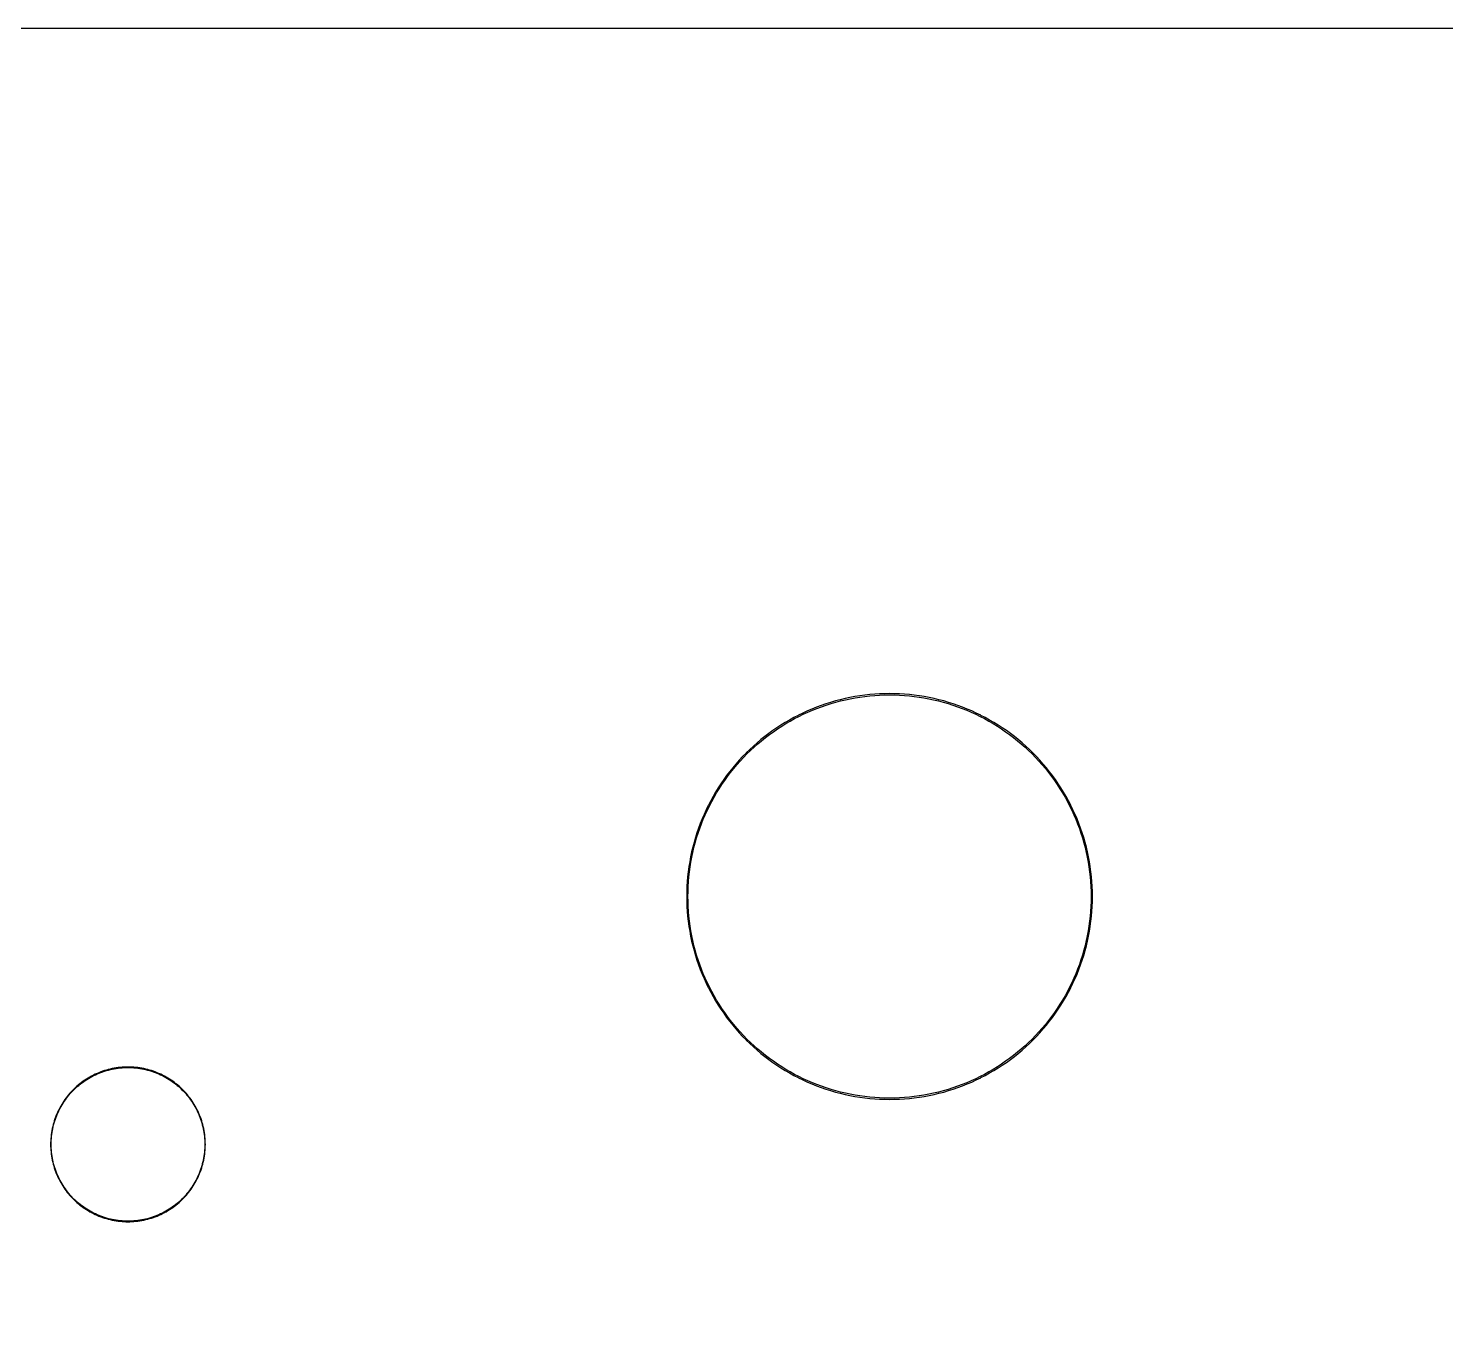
# Model space of a CAD drawing. Extents: x 2 to 124, y 0 to 129.
# Drawn here: x 67.88 to 95.91, y 103.06 to 128.82 of the extents above; entities that cross this region are included whole.
import ezdxf

# ---------------------------------------------------------------- set-up
doc = ezdxf.new("R2010")
doc.units = 0

msp = doc.modelspace()

# ---------------------------------------------------------------- linework, layer by layer
at = {"color": 5, "true_color": 0x0000ff}
msp.add_polyline3d([(123.94209, 0.3175, 0), (123.94209, 128.81762, 0), (2.36219, 128.81762, 0), (2.36219, 0.3175, 0), (123.94209, 0.3175, 0)], close=True, dxfattribs=at)
at = {"color": 34, "true_color": 0x008000}
for points in [[(2.3622, 0.3175, 0), (123.94209, 0.3175, 0), (123.94209, 128.81762, 0), (2.3622, 128.81762, 0), (2.3622, 0.3175, 0)], [(84.81415, 115.65889, 0), (84.71585, 115.65534, 0), (84.61806, 115.64924, 0), (84.52002, 115.64086, 0), (84.42248, 115.63019, 0), (84.3252, 115.61699, 0), (84.32128, 115.61636, 0), (84.2245, 115.60062, 0), (84.12798, 115.58258, 0), (84.03197, 115.56226, 0), (83.93647, 115.53966, 0), (83.84147, 115.51476, 0), (83.74724, 115.48733, 0), (83.65351, 115.45761, 0), (83.5608, 115.42561, 0), (83.46859, 115.39157, 0), (83.37766, 115.355, 0), (83.28724, 115.31639, 0), (83.19808, 115.2755, 0), (83.10995, 115.23232, 0), (83.10641, 115.23051, 0), (83.01903, 115.1853, 0), (82.93317, 115.13806, 0), (82.84835, 115.08878, 0), (82.76478, 115.03722, 0), (82.68248, 114.98362, 0), (82.60146, 114.928, 0), (82.52196, 114.87059, 0), (82.44372, 114.81116, 0), (82.36727, 114.74969, 0), (82.29209, 114.6867, 0), (82.21843, 114.62142, 0), (82.14654, 114.55462, 0), (82.07619, 114.48629, 0), (82.07338, 114.48348, 0), (82.00505, 114.41312, 0), (81.93825, 114.34124, 0), (81.87296, 114.26758, 0), (81.80998, 114.1924, 0), (81.74851, 114.11594, 0), (81.68907, 114.03771, 0), (81.63167, 113.95821, 0), (81.57604, 113.87718, 0), (81.52245, 113.79489, 0), (81.47089, 113.71132, 0), (81.42161, 113.62649, 0), (81.37437, 113.54063, 0), (81.32916, 113.45326, 0), (81.32735, 113.44972, 0), (81.28417, 113.36158, 0), (81.24328, 113.27243, 0), (81.20466, 113.182, 0), (81.16809, 113.09107, 0), (81.13406, 112.99887, 0), (81.10205, 112.90616, 0), (81.07234, 112.81243, 0), (81.0449, 112.7182, 0), (81.02001, 112.6232, 0), (80.99741, 112.5277, 0), (80.97709, 112.43169, 0), (80.95905, 112.33517, 0), (80.95899, 112.3348, 0), (80.94329, 112.23839, 0), (80.94268, 112.23447, 0), (80.92948, 112.13719, 0), (80.9188, 112.03965, 0), (80.91043, 111.9416, 0), (80.90433, 111.84382, 0), (80.90076, 111.74552, 0), (80.8995, 111.64747, 0), (80.90076, 111.54943, 0), (80.90433, 111.45113, 0), (80.91043, 111.35334, 0), (80.9188, 111.2553, 0), (80.92948, 111.15776, 0), (80.94268, 111.06048, 0), (80.94329, 111.05655, 0), (80.95905, 110.95978, 0), (80.97709, 110.86326, 0), (80.99741, 110.76725, 0), (81.02001, 110.67174, 0), (81.0449, 110.57675, 0), (81.07234, 110.48251, 0), (81.10205, 110.38879, 0), (81.13406, 110.29608, 0), (81.16809, 110.20388, 0), (81.20466, 110.11294, 0), (81.24328, 110.02252, 0), (81.28417, 109.93337, 0), (81.32735, 109.84523, 0), (81.32916, 109.84169, 0), (81.37437, 109.75431, 0), (81.42161, 109.66846, 0), (81.47089, 109.58362, 0), (81.52245, 109.50006, 0), (81.57604, 109.41776, 0), (81.63167, 109.33674, 0), (81.68907, 109.25723, 0), (81.74851, 109.179, 0), (81.80998, 109.10255, 0), (81.81, 109.10253, 0), (81.87296, 109.02736, 0), (81.93825, 108.9537, 0), (82.00505, 108.88182, 0), (82.07338, 108.81146, 0), (82.07619, 108.80865, 0), (82.14654, 108.74033, 0), (82.21843, 108.67353, 0), (82.29209, 108.60825, 0), (82.36727, 108.54526, 0), (82.44372, 108.48379, 0), (82.52196, 108.42435, 0), (82.60146, 108.36695, 0), (82.68248, 108.31132, 0), (82.76478, 108.25773, 0), (82.84835, 108.20617, 0), (82.93317, 108.15689, 0), (83.01903, 108.10965, 0), (83.0193, 108.10951, 0), (83.10641, 108.06443, 0), (83.10995, 108.06263, 0), (83.19808, 108.01945, 0), (83.28724, 107.97856, 0), (83.37766, 107.93995, 0), (83.46859, 107.90337, 0), (83.5608, 107.86934, 0), (83.65351, 107.83733, 0), (83.74724, 107.80761, 0), (83.84147, 107.78018, 0), (83.93647, 107.75529, 0), (84.03197, 107.73268, 0), (84.12798, 107.71236, 0), (84.2245, 107.69433, 0), (84.32128, 107.67858, 0), (84.3252, 107.67796, 0), (84.42248, 107.66475, 0), (84.52002, 107.65409, 0), (84.61806, 107.6457, 0), (84.71585, 107.63961, 0), (84.81415, 107.63605, 0), (84.9122, 107.63478, 0), (85.01024, 107.63605, 0), (85.10854, 107.63961, 0), (85.20633, 107.6457, 0), (85.30437, 107.65409, 0), (85.40191, 107.66475, 0), (85.49919, 107.67796, 0), (85.50311, 107.67858, 0), (85.59989, 107.69433, 0), (85.69641, 107.71236, 0), (85.79242, 107.73268, 0), (85.88792, 107.75529, 0), (85.98292, 107.78018, 0), (86.07715, 107.80761, 0), (86.17088, 107.83733, 0), (86.26359, 107.86934, 0), (86.35579, 107.90337, 0), (86.44672, 107.93995, 0), (86.53715, 107.97856, 0), (86.6263, 108.01945, 0), (86.71444, 108.06263, 0), (86.71798, 108.06443, 0), (86.80509, 108.10951, 0), (86.80536, 108.10965, 0), (86.89121, 108.15689, 0), (86.97604, 108.20617, 0), (87.05961, 108.25773, 0), (87.14191, 108.31132, 0), (87.22293, 108.36695, 0), (87.30243, 108.42435, 0), (87.38067, 108.48379, 0), (87.45712, 108.54526, 0), (87.5323, 108.60825, 0), (87.60596, 108.67353, 0), (87.67785, 108.74033, 0), (87.7482, 108.80865, 0), (87.75101, 108.81146, 0), (87.81934, 108.88182, 0), (87.88614, 108.9537, 0), (87.95142, 109.02736, 0), (88.01439, 109.10253, 0), (88.01441, 109.10255, 0), (88.07588, 109.179, 0), (88.13532, 109.25723, 0), (88.19272, 109.33674, 0), (88.24835, 109.41776, 0), (88.30194, 109.50006, 0), (88.3535, 109.58362, 0), (88.40278, 109.66846, 0), (88.45002, 109.75431, 0), (88.49523, 109.84169, 0), (88.49704, 109.84523, 0), (88.54022, 109.93337, 0), (88.58111, 110.02252, 0), (88.61972, 110.11294, 0), (88.6563, 110.20388, 0), (88.69033, 110.29608, 0), (88.72234, 110.38879, 0), (88.75205, 110.48251, 0), (88.77949, 110.57675, 0), (88.80438, 110.67174, 0), (88.82698, 110.76725, 0), (88.8473, 110.86326, 0), (88.86534, 110.95978, 0), (88.88109, 111.05655, 0), (88.88171, 111.06048, 0), (88.89491, 111.15776, 0), (88.90558, 111.2553, 0), (88.91397, 111.35334, 0), (88.92006, 111.45113, 0), (88.92362, 111.54943, 0), (88.92489, 111.64747, 0), (88.92362, 111.74552, 0), (88.92006, 111.84382, 0), (88.91397, 111.9416, 0), (88.90558, 112.03965, 0), (88.89491, 112.13719, 0), (88.88171, 112.23447, 0), (88.88109, 112.23839, 0), (88.8654, 112.3348, 0), (88.86534, 112.33517, 0), (88.8473, 112.43169, 0), (88.82698, 112.5277, 0), (88.80438, 112.6232, 0), (88.77949, 112.7182, 0), (88.75205, 112.81243, 0), (88.72234, 112.90616, 0), (88.69033, 112.99887, 0), (88.6563, 113.09107, 0), (88.61972, 113.182, 0), (88.58111, 113.27243, 0), (88.54022, 113.36158, 0), (88.49704, 113.44972, 0), (88.49523, 113.45326, 0), (88.45002, 113.54063, 0), (88.40278, 113.62649, 0), (88.3535, 113.71132, 0), (88.30194, 113.79489, 0), (88.24835, 113.87718, 0), (88.19272, 113.95821, 0), (88.13532, 114.03771, 0), (88.07588, 114.11594, 0), (88.01441, 114.1924, 0), (87.95142, 114.26758, 0), (87.88614, 114.34124, 0), (87.81934, 114.41312, 0), (87.75101, 114.48348, 0), (87.7482, 114.48629, 0), (87.67785, 114.55462, 0), (87.60596, 114.62142, 0), (87.5323, 114.6867, 0), (87.45712, 114.74969, 0), (87.38067, 114.81116, 0), (87.30243, 114.87059, 0), (87.22293, 114.928, 0), (87.14191, 114.98362, 0), (87.05961, 115.03722, 0), (86.97604, 115.08878, 0), (86.89121, 115.13806, 0), (86.80536, 115.1853, 0), (86.71798, 115.23051, 0), (86.71444, 115.23232, 0), (86.6263, 115.2755, 0), (86.53715, 115.31639, 0), (86.44672, 115.355, 0), (86.35579, 115.39157, 0), (86.26359, 115.42561, 0), (86.17088, 115.45761, 0), (86.07715, 115.48733, 0), (85.98292, 115.51476, 0), (85.88792, 115.53966, 0), (85.79242, 115.56226, 0), (85.69641, 115.58258, 0), (85.59989, 115.60062, 0), (85.50311, 115.61636, 0), (85.49919, 115.61699, 0), (85.40191, 115.63019, 0), (85.30437, 115.64086, 0), (85.20633, 115.64924, 0), (85.10854, 115.65534, 0), (85.01024, 115.65889, 0), (84.9122, 115.66016, 0), (84.81415, 115.65889, 0)], [(85.10854, 107.66501, 0), (85.01024, 107.66145, 0), (84.9122, 107.66018, 0), (84.81415, 107.66145, 0), (84.71585, 107.66501, 0), (84.61806, 107.6711, 0), (84.52002, 107.67949, 0), (84.42248, 107.69015, 0), (84.32593, 107.70326, 0), (84.23235, 107.71849, 0), (84.13583, 107.73652, 0), (84.03982, 107.75684, 0), (83.94432, 107.77945, 0), (83.84932, 107.80434, 0), (83.75509, 107.83177, 0), (83.66136, 107.86149, 0), (83.56865, 107.89349, 0), (83.47645, 107.92753, 0), (83.38552, 107.96411, 0), (83.29509, 108.00271, 0), (83.20594, 108.04361, 0), (83.11859, 108.0864, 0), (83.03395, 108.1302, 0), (82.94811, 108.17744, 0), (82.86328, 108.22672, 0), (82.7797, 108.27828, 0), (82.69741, 108.33187, 0), (82.61639, 108.3875, 0), (82.53689, 108.4449, 0), (82.45865, 108.50434, 0), (82.3822, 108.56581, 0), (82.30701, 108.6288, 0), (82.23336, 108.69408, 0), (82.16146, 108.76088, 0), (82.09255, 108.82781, 0), (82.0256, 108.89675, 0), (81.9588, 108.96863, 0), (81.89351, 109.04229, 0), (81.83053, 109.11748, 0), (81.76906, 109.19393, 0), (81.70962, 109.27216, 0), (81.65222, 109.35167, 0), (81.59659, 109.43269, 0), (81.543, 109.51499, 0), (81.49144, 109.59855, 0), (81.44216, 109.68339, 0), (81.39492, 109.76924, 0), (81.35095, 109.85423, 0), (81.30833, 109.94122, 0), (81.26743, 110.03037, 0), (81.22883, 110.12079, 0), (81.19225, 110.21173, 0), (81.15822, 110.30393, 0), (81.12621, 110.39664, 0), (81.09649, 110.49036, 0), (81.06905, 110.5846, 0), (81.04416, 110.67959, 0), (81.02155, 110.7751, 0), (81.00124, 110.87111, 0), (80.98321, 110.96763, 0), (80.96799, 111.06115, 0), (80.95487, 111.15776, 0), (80.94421, 111.2553, 0), (80.93583, 111.35334, 0), (80.92973, 111.45113, 0), (80.92617, 111.54943, 0), (80.92489, 111.64747, 0), (80.92617, 111.74552, 0), (80.92973, 111.84382, 0), (80.93583, 111.9416, 0), (80.94421, 112.03965, 0), (80.95487, 112.13719, 0), (80.96798, 112.23371, 0), (80.98321, 112.32732, 0), (81.00124, 112.42384, 0), (81.02155, 112.51985, 0), (81.04416, 112.61535, 0), (81.06905, 112.71035, 0), (81.09649, 112.80458, 0), (81.12621, 112.89831, 0), (81.15822, 112.99102, 0), (81.19225, 113.08322, 0), (81.22883, 113.17415, 0), (81.26743, 113.26458, 0), (81.30833, 113.35373, 0), (81.35094, 113.44072, 0), (81.39492, 113.5257, 0), (81.44216, 113.61156, 0), (81.49144, 113.69639, 0), (81.543, 113.77996, 0), (81.59659, 113.86225, 0), (81.65222, 113.94328, 0), (81.70962, 114.02278, 0), (81.76906, 114.10101, 0), (81.83053, 114.17747, 0), (81.89351, 114.25265, 0), (81.9588, 114.32631, 0), (82.0256, 114.39819, 0), (82.09255, 114.46713, 0), (82.16146, 114.53407, 0), (82.23336, 114.60087, 0), (82.30701, 114.66615, 0), (82.3822, 114.72914, 0), (82.45865, 114.79061, 0), (82.53689, 114.85004, 0), (82.61639, 114.90745, 0), (82.69741, 114.96307, 0), (82.7797, 115.01667, 0), (82.86328, 115.06823, 0), (82.94811, 115.11751, 0), (83.03395, 115.16475, 0), (83.11894, 115.20872, 0), (83.20594, 115.25134, 0), (83.29509, 115.29223, 0), (83.38552, 115.33084, 0), (83.47645, 115.36742, 0), (83.56865, 115.40145, 0), (83.66136, 115.43346, 0), (83.75509, 115.46317, 0), (83.84932, 115.49061, 0), (83.94432, 115.5155, 0), (84.03982, 115.5381, 0), (84.13583, 115.55842, 0), (84.23235, 115.57646, 0), (84.32592, 115.59169, 0), (84.42248, 115.60479, 0), (84.52002, 115.61546, 0), (84.61806, 115.62384, 0), (84.71585, 115.62994, 0), (84.81415, 115.6335, 0), (84.9122, 115.63476, 0), (85.01024, 115.6335, 0), (85.10854, 115.62994, 0), (85.20633, 115.62384, 0), (85.30437, 115.61546, 0), (85.40191, 115.60479, 0), (85.49847, 115.59169, 0), (85.59204, 115.57646, 0), (85.68856, 115.55842, 0), (85.78457, 115.5381, 0), (85.88007, 115.5155, 0), (85.97507, 115.49061, 0), (86.0693, 115.46317, 0), (86.16303, 115.43346, 0), (86.25574, 115.40145, 0), (86.34794, 115.36742, 0), (86.43887, 115.33084, 0), (86.5293, 115.29223, 0), (86.61845, 115.25134, 0), (86.70544, 115.20872, 0), (86.79043, 115.16475, 0), (86.87628, 115.11751, 0), (86.96111, 115.06823, 0), (87.04468, 115.01667, 0), (87.12698, 114.96307, 0), (87.208, 114.90745, 0), (87.2875, 114.85004, 0), (87.36574, 114.79061, 0), (87.44219, 114.72914, 0), (87.51737, 114.66615, 0), (87.59103, 114.60087, 0), (87.66292, 114.53407, 0), (87.73184, 114.46713, 0), (87.79879, 114.39819, 0), (87.86559, 114.32631, 0), (87.93087, 114.25265, 0), (87.99386, 114.17747, 0), (88.05533, 114.10101, 0), (88.11477, 114.02278, 0), (88.17217, 113.94328, 0), (88.2278, 113.86225, 0), (88.28139, 113.77996, 0), (88.33295, 113.69639, 0), (88.38223, 113.61156, 0), (88.42947, 113.5257, 0), (88.47345, 113.44072, 0), (88.51606, 113.35373, 0), (88.55695, 113.26458, 0), (88.59556, 113.17415, 0), (88.63214, 113.08322, 0), (88.66617, 112.99102, 0), (88.69818, 112.89831, 0), (88.7279, 112.80458, 0), (88.75533, 112.71035, 0), (88.78022, 112.61535, 0), (88.80283, 112.51985, 0), (88.82315, 112.42384, 0), (88.84118, 112.32732, 0), (88.85641, 112.23371, 0), (88.86952, 112.13719, 0), (88.88018, 112.03965, 0), (88.88857, 111.9416, 0), (88.89466, 111.84382, 0), (88.89822, 111.74552, 0), (88.89949, 111.64747, 0), (88.89822, 111.54943, 0), (88.89466, 111.45113, 0), (88.88857, 111.35334, 0), (88.88018, 111.2553, 0), (88.86952, 111.15776, 0), (88.8564, 111.06115, 0), (88.84118, 110.96763, 0), (88.82315, 110.87111, 0), (88.80283, 110.7751, 0), (88.78022, 110.67959, 0), (88.75533, 110.5846, 0), (88.7279, 110.49036, 0), (88.69818, 110.39664, 0), (88.66617, 110.30393, 0), (88.63214, 110.21173, 0), (88.59556, 110.12079, 0), (88.55695, 110.03037, 0), (88.51606, 109.94122, 0), (88.47344, 109.85423, 0), (88.42947, 109.76924, 0), (88.38223, 109.68339, 0), (88.33295, 109.59855, 0), (88.28139, 109.51499, 0), (88.2278, 109.43269, 0), (88.17217, 109.35167, 0), (88.11477, 109.27216, 0), (88.05533, 109.19393, 0), (87.99386, 109.11748, 0), (87.93087, 109.04229, 0), (87.86559, 108.96863, 0), (87.79879, 108.89675, 0), (87.73184, 108.82782, 0), (87.66292, 108.76088, 0), (87.59103, 108.69408, 0), (87.51737, 108.6288, 0), (87.44219, 108.56581, 0), (87.36574, 108.50434, 0), (87.2875, 108.4449, 0), (87.208, 108.3875, 0), (87.12698, 108.33187, 0), (87.04468, 108.27828, 0), (86.96111, 108.22672, 0), (86.87628, 108.17744, 0), (86.79043, 108.1302, 0), (86.70579, 108.0864, 0), (86.61845, 108.04361, 0), (86.5293, 108.00271, 0), (86.43887, 107.96411, 0), (86.34794, 107.92753, 0), (86.25574, 107.89349, 0), (86.16303, 107.86149, 0), (86.0693, 107.83177, 0), (85.97507, 107.80434, 0), (85.88007, 107.77945, 0), (85.78457, 107.75684, 0), (85.68856, 107.73652, 0), (85.59204, 107.71849, 0), (85.49846, 107.70326, 0), (85.40191, 107.69015, 0), (85.30437, 107.67949, 0), (85.20633, 107.6711, 0), (85.10854, 107.66501, 0)], [(70.9462, 105.6781, 0), (70.97313, 105.70655, 0), (70.99954, 105.73551, 0), (71.02494, 105.76548, 0), (71.04983, 105.79596, 0), (71.07371, 105.82695, 0), (71.09681, 105.8587, 0), (71.11918, 105.89095, 0), (71.14077, 105.92397, 0), (71.16134, 105.95725, 0), (71.18115, 105.99128, 0), (71.20019, 106.02557, 0), (71.21823, 106.06063, 0), (71.21894, 106.06201, 0), (71.23596, 106.09731, 0), (71.25221, 106.13313, 0), (71.26745, 106.16919, 0), (71.28167, 106.20577, 0), (71.29514, 106.2426, 0), (71.30759, 106.27994, 0), (71.31901, 106.31753, 0), (71.32943, 106.35538, 0), (71.33883, 106.39348, 0), (71.34746, 106.43183, 0), (71.35508, 106.47044, 0), (71.36143, 106.50905, 0), (71.36168, 106.51058, 0), (71.36726, 106.54944, 0), (71.37184, 106.58855, 0), (71.37539, 106.62767, 0), (71.37793, 106.66679, 0), (71.37945, 106.7059, 0), (71.37996, 106.74527, 0), (71.37945, 106.78464, 0), (71.37793, 106.82376, 0), (71.37539, 106.86288, 0), (71.37184, 106.90199, 0), (71.36726, 106.94111, 0), (71.36168, 106.97997, 0), (71.36143, 106.9815, 0), (71.35508, 107.02011, 0), (71.34746, 107.05872, 0), (71.33883, 107.09707, 0), (71.32943, 107.13517, 0), (71.31901, 107.17302, 0), (71.30759, 107.21061, 0), (71.29514, 107.24795, 0), (71.28167, 107.28478, 0), (71.26745, 107.32135, 0), (71.25221, 107.35742, 0), (71.23596, 107.39323, 0), (71.21894, 107.42854, 0), (71.21823, 107.42992, 0), (71.2009, 107.46359, 0), (71.20019, 107.46497, 0), (71.18115, 107.49926, 0), (71.16134, 107.5333, 0), (71.14077, 107.56657, 0), (71.11918, 107.59959, 0), (71.09681, 107.63185, 0), (71.07371, 107.6636, 0), (71.04983, 107.69459, 0), (71.02494, 107.72507, 0), (70.99954, 107.75504, 0), (70.97313, 107.784, 0), (70.9462, 107.81244, 0), (70.94511, 107.81354, 0), (70.91717, 107.84148, 0), (70.88872, 107.8684, 0), (70.85975, 107.89482, 0), (70.82979, 107.92022, 0), (70.79931, 107.94511, 0), (70.76832, 107.96899, 0), (70.73657, 107.9921, 0), (70.70431, 108.01445, 0), (70.67129, 108.03604, 0), (70.63802, 108.05662, 0), (70.60398, 108.07643, 0), (70.56968, 108.09548, 0), (70.53464, 108.11351, 0), (70.53326, 108.11422, 0), (70.49796, 108.13124, 0), (70.46214, 108.14749, 0), (70.42607, 108.16273, 0), (70.3895, 108.17696, 0), (70.35267, 108.19042, 0), (70.31533, 108.20286, 0), (70.27773, 108.21429, 0), (70.23989, 108.22471, 0), (70.20179, 108.23411, 0), (70.16343, 108.24274, 0), (70.12483, 108.25036, 0), (70.08622, 108.25671, 0), (70.08468, 108.25695, 0), (70.04582, 108.26254, 0), (70.00671, 108.26711, 0), (69.9676, 108.27067, 0), (69.92847, 108.27321, 0), (69.88937, 108.27473, 0), (69.84999, 108.27524, 0), (69.81063, 108.27473, 0), (69.77151, 108.27321, 0), (69.73238, 108.27067, 0), (69.69328, 108.26711, 0), (69.65416, 108.26254, 0), (69.6153, 108.25695, 0), (69.61377, 108.25671, 0), (69.57516, 108.25036, 0), (69.53655, 108.24274, 0), (69.4982, 108.23411, 0), (69.4601, 108.22471, 0), (69.42225, 108.21429, 0), (69.38466, 108.20286, 0), (69.34732, 108.19042, 0), (69.31049, 108.17696, 0), (69.27392, 108.16273, 0), (69.23784, 108.14749, 0), (69.20202, 108.13124, 0), (69.16673, 108.11422, 0), (69.16535, 108.11351, 0), (69.1303, 108.09548, 0), (69.09601, 108.07643, 0), (69.06197, 108.05662, 0), (69.0287, 108.03604, 0), (68.99567, 108.01445, 0), (68.96342, 107.9921, 0), (68.93167, 107.96899, 0), (68.90067, 107.94511, 0), (68.8702, 107.92022, 0), (68.84023, 107.89482, 0), (68.81126, 107.8684, 0), (68.78282, 107.84148, 0), (68.75378, 107.81244, 0), (68.72686, 107.784, 0), (68.70045, 107.75504, 0), (68.67505, 107.72507, 0), (68.65016, 107.69459, 0), (68.62627, 107.6636, 0), (68.60317, 107.63185, 0), (68.58081, 107.59959, 0), (68.55922, 107.56657, 0), (68.53865, 107.5333, 0), (68.51884, 107.49926, 0), (68.49979, 107.46497, 0), (68.49908, 107.46359, 0), (68.48175, 107.42992, 0), (68.48105, 107.42854, 0), (68.46402, 107.39323, 0), (68.44777, 107.35742, 0), (68.43254, 107.32135, 0), (68.41831, 107.28478, 0), (68.40485, 107.24795, 0), (68.39239, 107.21061, 0), (68.38097, 107.17302, 0), (68.37056, 107.13517, 0), (68.36116, 107.09707, 0), (68.35253, 107.05872, 0), (68.34491, 107.02011, 0), (68.34466, 107.01858, 0), (68.33856, 106.9815, 0), (68.33831, 106.97997, 0), (68.33273, 106.94111, 0), (68.32814, 106.90199, 0), (68.3246, 106.86288, 0), (68.32205, 106.82376, 0), (68.32053, 106.78464, 0), (68.32003, 106.74527, 0), (68.32053, 106.7059, 0), (68.32205, 106.66679, 0), (68.3246, 106.62767, 0), (68.32814, 106.58855, 0), (68.33273, 106.54944, 0), (68.33831, 106.51058, 0), (68.33856, 106.50905, 0), (68.34491, 106.47044, 0), (68.35253, 106.43183, 0), (68.36116, 106.39348, 0), (68.37056, 106.35538, 0), (68.38097, 106.31753, 0), (68.39239, 106.27994, 0), (68.40485, 106.2426, 0), (68.41831, 106.20577, 0), (68.43254, 106.16919, 0), (68.44777, 106.13313, 0), (68.46402, 106.09731, 0), (68.48105, 106.06201, 0), (68.48175, 106.06063, 0), (68.49979, 106.02557, 0), (68.51884, 105.99128, 0), (68.53865, 105.95725, 0), (68.55922, 105.92397, 0), (68.58081, 105.89095, 0), (68.60317, 105.8587, 0), (68.62627, 105.82695, 0), (68.65016, 105.79596, 0), (68.67505, 105.76548, 0), (68.70045, 105.73551, 0), (68.72686, 105.70655, 0), (68.75378, 105.6781, 0), (68.78282, 105.64907, 0), (68.81126, 105.62214, 0), (68.84023, 105.59573, 0), (68.8702, 105.57033, 0), (68.90067, 105.54543, 0), (68.93167, 105.52156, 0), (68.96342, 105.49844, 0), (68.99567, 105.47609, 0), (69.0287, 105.4545, 0), (69.06197, 105.43393, 0), (69.09601, 105.41412, 0), (69.1303, 105.39507, 0), (69.13168, 105.39436, 0), (69.16535, 105.37703, 0), (69.16673, 105.37633, 0), (69.20202, 105.35931, 0), (69.23784, 105.34305, 0), (69.27392, 105.32781, 0), (69.31049, 105.31359, 0), (69.34732, 105.30013, 0), (69.38466, 105.28768, 0), (69.42225, 105.27625, 0), (69.4601, 105.26584, 0), (69.4982, 105.25644, 0), (69.53655, 105.2478, 0), (69.57516, 105.24018, 0), (69.61377, 105.23383, 0), (69.6153, 105.23359, 0), (69.65416, 105.228, 0), (69.69328, 105.22343, 0), (69.73238, 105.21988, 0), (69.77151, 105.21734, 0), (69.81063, 105.21581, 0), (69.84999, 105.2153, 0), (69.88937, 105.21581, 0), (69.92847, 105.21734, 0), (69.9676, 105.21988, 0), (70.00671, 105.22343, 0), (70.04582, 105.228, 0), (70.08468, 105.23359, 0), (70.08622, 105.23383, 0), (70.12483, 105.24018, 0), (70.16343, 105.2478, 0), (70.20179, 105.25644, 0), (70.23989, 105.26584, 0), (70.27773, 105.27625, 0), (70.31533, 105.28768, 0), (70.35267, 105.30013, 0), (70.3895, 105.31359, 0), (70.42607, 105.32781, 0), (70.46214, 105.34305, 0), (70.49796, 105.35931, 0), (70.53326, 105.37633, 0), (70.53464, 105.37703, 0), (70.56831, 105.39436, 0), (70.56968, 105.39507, 0), (70.60398, 105.41412, 0), (70.63802, 105.43393, 0), (70.67129, 105.4545, 0), (70.70431, 105.47609, 0), (70.73657, 105.49844, 0), (70.76832, 105.52156, 0), (70.79931, 105.54543, 0), (70.82979, 105.57033, 0), (70.85975, 105.59573, 0), (70.88872, 105.62214, 0), (70.91717, 105.64907, 0), (70.9462, 105.6781, 0)], [(69.92847, 105.22724, 0), (69.88937, 105.22572, 0), (69.84999, 105.22521, 0), (69.81063, 105.22572, 0), (69.77151, 105.22724, 0), (69.73238, 105.22978, 0), (69.69328, 105.23334, 0), (69.65416, 105.23791, 0), (69.61579, 105.24343, 0), (69.57822, 105.24961, 0), (69.53961, 105.25723, 0), (69.50126, 105.26586, 0), (69.46316, 105.27526, 0), (69.42531, 105.28567, 0), (69.38772, 105.2971, 0), (69.35038, 105.30955, 0), (69.31355, 105.32301, 0), (69.27697, 105.33724, 0), (69.24091, 105.35248, 0), (69.2051, 105.36873, 0), (69.1701, 105.3856, 0), (69.13612, 105.40308, 0), (69.10183, 105.42213, 0), (69.06779, 105.44194, 0), (69.03452, 105.46252, 0), (69.00149, 105.48411, 0), (68.96924, 105.50646, 0), (68.93749, 105.52957, 0), (68.90649, 105.55345, 0), (68.87602, 105.57834, 0), (68.84605, 105.60374, 0), (68.81708, 105.63016, 0), (68.78865, 105.65708, 0), (68.76144, 105.68429, 0), (68.73488, 105.71237, 0), (68.70846, 105.74133, 0), (68.68306, 105.7713, 0), (68.65817, 105.80178, 0), (68.63428, 105.83277, 0), (68.61118, 105.86452, 0), (68.58883, 105.89678, 0), (68.56724, 105.9298, 0), (68.54666, 105.96307, 0), (68.52685, 105.99711, 0), (68.5078, 106.0314, 0), (68.49047, 106.06507, 0), (68.47345, 106.10037, 0), (68.4572, 106.13619, 0), (68.44195, 106.17226, 0), (68.42773, 106.20883, 0), (68.41427, 106.24566, 0), (68.40183, 106.283, 0), (68.3904, 106.32059, 0), (68.37998, 106.35844, 0), (68.37058, 106.39654, 0), (68.36194, 106.43489, 0), (68.35433, 106.4735, 0), (68.34814, 106.51114, 0), (68.34263, 106.54944, 0), (68.33806, 106.58855, 0), (68.3345, 106.62767, 0), (68.33195, 106.66679, 0), (68.33044, 106.7059, 0), (68.32993, 106.74527, 0), (68.33044, 106.78464, 0), (68.33195, 106.82376, 0), (68.3345, 106.86288, 0), (68.33806, 106.90199, 0), (68.34263, 106.94111, 0), (68.34814, 106.97941, 0), (68.35433, 107.01705, 0), (68.36194, 107.05565, 0), (68.37058, 107.09401, 0), (68.37998, 107.13211, 0), (68.3904, 107.16995, 0), (68.40183, 107.20755, 0), (68.41427, 107.24488, 0), (68.42773, 107.28171, 0), (68.44195, 107.31829, 0), (68.4572, 107.35436, 0), (68.47345, 107.39017, 0), (68.49047, 107.42547, 0), (68.5078, 107.45915, 0), (68.52685, 107.49344, 0), (68.54666, 107.52748, 0), (68.56724, 107.56075, 0), (68.58883, 107.59377, 0), (68.61118, 107.62603, 0), (68.63428, 107.65778, 0), (68.65817, 107.68877, 0), (68.68306, 107.71925, 0), (68.70846, 107.74922, 0), (68.73488, 107.77817, 0), (68.76162, 107.80644, 0), (68.78863, 107.83346, 0), (68.78865, 107.83347, 0), (68.81708, 107.86039, 0), (68.84605, 107.88681, 0), (68.87602, 107.91221, 0), (68.90649, 107.9371, 0), (68.93749, 107.96097, 0), (68.96924, 107.98409, 0), (69.00149, 108.00644, 0), (69.03452, 108.02803, 0), (69.06779, 108.0486, 0), (69.10183, 108.06842, 0), (69.13612, 108.08747, 0), (69.17009, 108.10495, 0), (69.2051, 108.12181, 0), (69.24091, 108.13807, 0), (69.27697, 108.15331, 0), (69.31355, 108.16753, 0), (69.35038, 108.181, 0), (69.38772, 108.19344, 0), (69.42531, 108.20487, 0), (69.46316, 108.21529, 0), (69.50126, 108.22468, 0), (69.53961, 108.23332, 0), (69.57822, 108.24094, 0), (69.61579, 108.24712, 0), (69.65416, 108.25264, 0), (69.69328, 108.25721, 0), (69.73238, 108.26076, 0), (69.77151, 108.2633, 0), (69.81063, 108.26483, 0), (69.84999, 108.26534, 0), (69.88937, 108.26483, 0), (69.92847, 108.2633, 0), (69.9676, 108.26076, 0), (70.00671, 108.25721, 0), (70.04582, 108.25264, 0), (70.0842, 108.24712, 0), (70.12177, 108.24094, 0), (70.16038, 108.23332, 0), (70.19873, 108.22468, 0), (70.23683, 108.21529, 0), (70.27468, 108.20487, 0), (70.31227, 108.19344, 0), (70.34961, 108.181, 0), (70.38643, 108.16753, 0), (70.42301, 108.15331, 0), (70.45908, 108.13807, 0), (70.49489, 108.12181, 0), (70.53004, 108.10487, 0), (70.56386, 108.08747, 0), (70.59815, 108.06842, 0), (70.6322, 108.0486, 0), (70.66547, 108.02803, 0), (70.69849, 108.00644, 0), (70.73075, 107.98409, 0), (70.7625, 107.96097, 0), (70.79349, 107.9371, 0), (70.82397, 107.91221, 0), (70.85393, 107.88681, 0), (70.8829, 107.86039, 0), (70.91134, 107.83347, 0), (70.93819, 107.80662, 0), (70.96511, 107.77817, 0), (70.99153, 107.74922, 0), (71.01693, 107.71925, 0), (71.04182, 107.68877, 0), (71.0657, 107.65778, 0), (71.0888, 107.62603, 0), (71.11116, 107.59377, 0), (71.13275, 107.56075, 0), (71.15333, 107.52748, 0), (71.17314, 107.49344, 0), (71.19219, 107.45915, 0), (71.20967, 107.42517, 0), (71.22654, 107.39017, 0), (71.24279, 107.35436, 0), (71.25803, 107.31829, 0), (71.27226, 107.28171, 0), (71.28572, 107.24488, 0), (71.29816, 107.20755, 0), (71.30959, 107.16995, 0), (71.32001, 107.13211, 0), (71.32941, 107.09401, 0), (71.33804, 107.05565, 0), (71.34565, 107.01705, 0), (71.35185, 106.97939, 0), (71.35736, 106.94111, 0), (71.36193, 106.90199, 0), (71.36548, 106.86288, 0), (71.36803, 106.82376, 0), (71.36955, 106.78464, 0), (71.37005, 106.74527, 0), (71.36955, 106.7059, 0), (71.36803, 106.66679, 0), (71.36548, 106.62767, 0), (71.36193, 106.58855, 0), (71.35736, 106.54944, 0), (71.35185, 106.51116, 0), (71.34565, 106.4735, 0), (71.33804, 106.43489, 0), (71.32941, 106.39654, 0), (71.32001, 106.35844, 0), (71.30959, 106.32059, 0), (71.29816, 106.283, 0), (71.28572, 106.24566, 0), (71.27226, 106.20883, 0), (71.25803, 106.17226, 0), (71.24279, 106.13619, 0), (71.22654, 106.10037, 0), (71.20967, 106.06538, 0), (71.19219, 106.0314, 0), (71.17314, 105.99711, 0), (71.15333, 105.96307, 0), (71.13275, 105.9298, 0), (71.11116, 105.89678, 0), (71.0888, 105.86452, 0), (71.0657, 105.83277, 0), (71.04182, 105.80178, 0), (71.01693, 105.7713, 0), (70.99153, 105.74133, 0), (70.96511, 105.71237, 0), (70.93837, 105.68411, 0), (70.91134, 105.65708, 0), (70.8829, 105.63016, 0), (70.85393, 105.60374, 0), (70.82397, 105.57834, 0), (70.79349, 105.55345, 0), (70.7625, 105.52957, 0), (70.73075, 105.50646, 0), (70.69849, 105.48411, 0), (70.66547, 105.46252, 0), (70.6322, 105.44194, 0), (70.59815, 105.42213, 0), (70.56386, 105.40308, 0), (70.53004, 105.38568, 0), (70.49489, 105.36873, 0), (70.45908, 105.35248, 0), (70.42301, 105.33724, 0), (70.38643, 105.32301, 0), (70.34961, 105.30955, 0), (70.31227, 105.2971, 0), (70.27468, 105.28567, 0), (70.23683, 105.27526, 0), (70.19873, 105.26586, 0), (70.16038, 105.25723, 0), (70.12177, 105.24961, 0), (70.0842, 105.24343, 0), (70.04582, 105.23791, 0), (70.00671, 105.23334, 0), (69.9676, 105.22978, 0), (69.92847, 105.22724, 0)]]:
    msp.add_polyline3d(points, close=True, dxfattribs=at)

doc.saveas('drawing.dxf')
